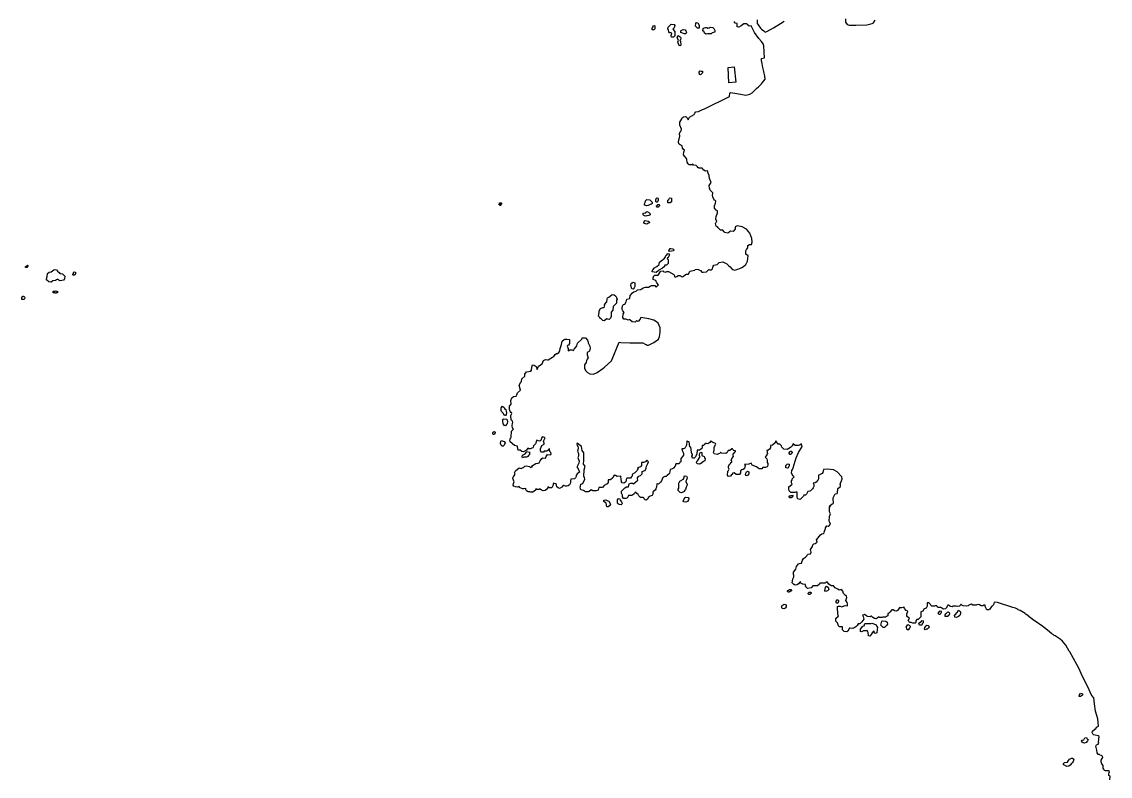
# Model space of a CAD drawing. Header units: inches. Extents: x -62624 to 51363, y -122611 to -15713.
# Drawn here: x -22453 to -19343, y -90617 to -88462 of the extents above; entities that cross this region are included whole.
import ezdxf

# ---------------------------------------------------------------- set-up
doc = ezdxf.new("R2010")
doc.units = ezdxf.units.IN
doc.header["$MEASUREMENT"] = 0

msp = doc.modelspace()

# ---------------------------------------------------------------- linework, layer by layer
for points in [[(-19344.6, -90627.2), (-19343.3, -90616.6), (-19347, -90614.7), (-19347.7, -90609.7), (-19348.3, -90608.4), (-19345.8, -90605.9), (-19346.4, -90602.2), (-19356.4, -90601.5), (-19360.1, -90600.3), (-19362, -90596.5), (-19363.3, -90594), (-19363.9, -90586.5), (-19367, -90581.5), (-19369.5, -90575.9), (-19369.5, -90571.5), (-19367.6, -90568.4), (-19367, -90567.1), (-19364.4, -90563.4), (-19365.7, -90560.3), (-19367.6, -90559), (-19368.2, -90557.7), (-19373.2, -90557.1), (-19374.4, -90555.2), (-19378.2, -90554.6), (-19380.7, -90550.2), (-19381.9, -90542.7), (-19384.4, -90530.8), (-19382.5, -90527.7), (-19377.5, -90525.2), (-19375.6, -90522.7), (-19376.8, -90519.6), (-19374.9, -90503.3), (-19378, -90501.5), (-19386.2, -90499.6), (-19391.2, -90498.9), (-19392.4, -90497.7), (-19394.9, -90492.1), (-19394.3, -90488.3), (-19386.1, -90482.1), (-19384.3, -90481.5), (-19383, -90476.5), (-19376.7, -90474), (-19379.2, -90452.7), (-19385.4, -90430.8), (-19387.8, -90410), (-19389.7, -90392.7), (-19392.2, -90390.8), (-19397.8, -90383.3), (-19405.9, -90363.3), (-19422.1, -90332.6), (-19432.6, -90308.8), (-19438.2, -90299.5), (-19458.8, -90261.3), (-19460.6, -90259.4), (-19470.6, -90242.5), (-19479.3, -90231.2), (-19486.2, -90225.6), (-19500.5, -90216.2), (-19503.7, -90215.5), (-19503.7, -90214.3), (-19510.5, -90209.9), (-19522.8, -90199.8), (-19539.9, -90186.1), (-19544.8, -90183.6), (-19549.1, -90179.7), (-19565.5, -90169.8), (-19565.5, -90168.5), (-19569.8, -90166), (-19582.9, -90154.7), (-19585.4, -90154.1), (-19586, -90152.2), (-19600.4, -90144.1), (-19606.6, -90141.5), (-19606, -90140.9), (-19614.1, -90136.5), (-19621.6, -90134.6), (-19665.3, -90120.8), (-19675.2, -90120.2), (-19675.9, -90123.9), (-19677.2, -90127.6), (-19680.3, -90131.4), (-19682.8, -90132.6), (-19687.2, -90139.5), (-19690.4, -90142), (-19696, -90142), (-19700.3, -90132.6), (-19700.3, -90128.8), (-19704.1, -90128.8), (-19707.8, -90130.7), (-19712.2, -90130.1), (-19717.2, -90127.5), (-19718.4, -90126.3), (-19724.7, -90127.5), (-19726.6, -90128.8), (-19735.9, -90128.1), (-19740.9, -90125.6), (-19747.8, -90128.7), (-19749.1, -90130), (-19752.8, -90131.2), (-19763.4, -90130.6), (-19767.2, -90128.7), (-19770.3, -90125.5), (-19772.2, -90129.3), (-19774.1, -90131.2), (-19775.3, -90131.2), (-19779.7, -90132.4), (-19783.5, -90131.2), (-19792.2, -90131.1), (-19795.3, -90133), (-19799.7, -90132.4), (-19805.9, -90128), (-19807.2, -90128), (-19808.4, -90130.5), (-19812.2, -90136.7), (-19814.1, -90138.6), (-19819.7, -90139.8), (-19824.1, -90137.3), (-19826, -90135.4), (-19834.7, -90135.4), (-19837.8, -90132.9), (-19839.1, -90130.4), (-19843.4, -90130.4), (-19845.9, -90131.6), (-19853.4, -90131), (-19860.3, -90122.9), (-19860.9, -90121.6), (-19866.5, -90122.2), (-19866.6, -90131.6), (-19869.7, -90136.6), (-19872.2, -90138.4), (-19874.7, -90139.1), (-19878.5, -90145.3), (-19884.7, -90147.8), (-19884.7, -90153.4), (-19884.8, -90161.6), (-19891.7, -90169.7), (-19896, -90169.7), (-19898.5, -90173.4), (-19898.5, -90177.8), (-19901, -90180.3), (-19907.3, -90180.3), (-19911.7, -90178.4), (-19917.3, -90177.7), (-19919.2, -90174), (-19919.4, -90173.6), (-19920.4, -90172.1), (-19916.6, -90165.3), (-19919.7, -90163.4), (-19922.2, -90162.1), (-19924.1, -90159), (-19924.1, -90152.7), (-19921.6, -90146.5), (-19923.5, -90144.6), (-19926, -90143.4), (-19931.6, -90137.7), (-19933.4, -90132.7), (-19935.3, -90134.6), (-19939.1, -90135.8), (-19944.7, -90135.8), (-19946.6, -90135.8), (-19946.6, -90137.1), (-19948.5, -90140.2), (-19951.6, -90143.3), (-19955.4, -90145.1), (-19959.7, -90144.5), (-19964, -90142), (-19967.8, -90142), (-19972.8, -90148.2), (-19976.6, -90152), (-19979.1, -90152.6), (-19979.1, -90158.9), (-19982.9, -90160.7), (-19985.3, -90162.6), (-19993.5, -90162.6), (-19994.7, -90163.8), (-20002.2, -90163.2), (-20004.1, -90161.3), (-20009.1, -90165.7), (-20013.5, -90167.5), (-20017.2, -90166.9), (-20021.6, -90163.8), (-20025.3, -90160), (-20027.2, -90160), (-20029.1, -90161.9), (-20036.6, -90161.2), (-20037.9, -90160), (-20039.1, -90160), (-20043.5, -90156.2), (-20045.3, -90154.3), (-20046.6, -90155.6), (-20047.8, -90155.6), (-20050.9, -90157.4), (-20049.1, -90161.2), (-20047.2, -90168.7), (-20052.9, -90176.2), (-20059.1, -90181.8), (-20063.5, -90181.8), (-20066, -90186.1), (-20070.4, -90190.5), (-20075.4, -90193.6), (-20078.5, -90194.9), (-20086, -90194.2), (-20088.5, -90194.2), (-20093.5, -90202.4), (-20096.1, -90204.2), (-20103.6, -90203.6), (-20108.5, -90198.6), (-20108.5, -90194.2), (-20108.5, -90190.4), (-20117.3, -90190.4), (-20119.8, -90187.3), (-20122.9, -90179.1), (-20127.2, -90174.1), (-20127.2, -90167.3), (-20124.7, -90163.5), (-20121.6, -90161.6), (-20119.7, -90158.5), (-20121.6, -90154.2), (-20122.2, -90134.2), (-20122.2, -90132.3), (-20119.6, -90131), (-20114.6, -90131), (-20110.3, -90132.9), (-20103.4, -90130.4), (-20100.9, -90129.2), (-20094, -90130.5), (-20094, -90124.2), (-20094.6, -90121.1), (-20098.4, -90114.8), (-20095.8, -90106.1), (-20096.5, -90102.3), (-20098.3, -90100.4), (-20099.6, -90100.4), (-20105.2, -90095.4), (-20107.7, -90088.6), (-20111.4, -90083.5), (-20113.9, -90084.2), (-20118.3, -90085.4), (-20121.4, -90082.9), (-20129.5, -90079.1), (-20133.9, -90073.5), (-20140.8, -90072.9), (-20147, -90068.5), (-20149.5, -90065.9), (-20152, -90061.6), (-20157.6, -90065.9), (-20163.2, -90065.9), (-20173.3, -90065.9), (-20174.5, -90068.4), (-20180.1, -90072.8), (-20193.3, -90073.4), (-20197.6, -90079), (-20208.3, -90080.8), (-20211.4, -90078.3), (-20212.6, -90077.1), (-20212.6, -90075.8), (-20213.9, -90072.7), (-20214.5, -90068.9), (-20222, -90068.3), (-20227, -90065.1), (-20228.8, -90062), (-20228.8, -90060.8), (-20230.7, -90062.6), (-20234.5, -90067.6), (-20237.6, -90070.1), (-20243.2, -90071.4), (-20246.4, -90069.5), (-20247.6, -90069.5), (-20252.6, -90064.5), (-20251.4, -90060.1), (-20250.7, -90053.2), (-20247.6, -90047.6), (-20247.5, -90043.2), (-20248.8, -90040.7), (-20248.2, -90033.9), (-20241.9, -90025.7), (-20240, -90018.3), (-20233.7, -90010.2), (-20231.2, -90008.9), (-20225, -90008.3), (-20222.5, -90000.2), (-20219.3, -89994.6), (-20214.3, -89990.8), (-20206.8, -89982.7), (-20199.3, -89981.5), (-20198, -89977.1), (-20199.3, -89969), (-20193.6, -89960.8), (-20193, -89955.9), (-20190.5, -89953.4), (-20186.7, -89952.1), (-20181.1, -89948.4), (-20182.3, -89941.5), (-20171, -89927.8), (-20167.3, -89924.7), (-20162.3, -89924), (-20161, -89922.2), (-20161.7, -89920.9), (-20160.4, -89919.7), (-20156.6, -89909), (-20156.6, -89907.8), (-20152.9, -89902.2), (-20149.7, -89902.8), (-20147.3, -89902.8), (-20142.9, -89896.6), (-20144.1, -89892.2), (-20146.6, -89888.4), (-20145.9, -89874.7), (-20142.2, -89867.2), (-20145.9, -89861.6), (-20145.3, -89849.1), (-20144, -89846.6), (-20145.3, -89845.3), (-20144.6, -89844.1), (-20144, -89845.9), (-20142.8, -89845.3), (-20143.4, -89843.4), (-20137.7, -89839.1), (-20135.2, -89837.8), (-20134, -89836), (-20135.2, -89826.6), (-20135.2, -89821.6), (-20129.5, -89810.3), (-20123.9, -89809.1), (-20122.7, -89807.2), (-20122, -89795.3), (-20113.9, -89789.1), (-20113.9, -89785.4), (-20115.1, -89782.9), (-20114.5, -89779.7), (-20110.9, -89773.6), (-20108.8, -89767.9), (-20110.7, -89761.6), (-20123.2, -89747.2), (-20134.4, -89742.2), (-20151.3, -89739.7), (-20162.5, -89740.9), (-20164.4, -89749), (-20166.3, -89752.1), (-20171.9, -89755.2), (-20176.9, -89757.1), (-20176.9, -89767.1), (-20178.8, -89770.8), (-20183.2, -89777.1), (-20186.3, -89779), (-20192, -89779.6), (-20190.1, -89783.3), (-20190.7, -89789.6), (-20192.6, -89793.3), (-20193.9, -89795.8), (-20199.5, -89801.4), (-20202, -89802.7), (-20207.6, -89803.3), (-20211.4, -89811.4), (-20214.5, -89813.9), (-20218.9, -89814.5), (-20220.2, -89817), (-20227.1, -89824.5), (-20229.6, -89826.4), (-20236.4, -89824.5), (-20238.3, -89820.7), (-20237.7, -89812.6), (-20237.7, -89806.3), (-20238.9, -89804.5), (-20244.5, -89806.3), (-20256.4, -89806.3), (-20260.8, -89801.9), (-20262, -89796.3), (-20261.4, -89790.7), (-20258.2, -89787.6), (-20252.6, -89782.5), (-20254.5, -89778.8), (-20253.8, -89772.6), (-20251.9, -89771.3), (-20251.9, -89767.6), (-20246.3, -89761.9), (-20249.4, -89759.4), (-20254.4, -89751.3), (-20253.1, -89743.8), (-20251.4, -89741), (-20249.4, -89735.7), (-20240.5, -89707), (-20234.3, -89692.6), (-20223.4, -89674.8), (-20225.7, -89667.1), (-20230.5, -89671.3), (-20234.2, -89672.6), (-20243.6, -89672), (-20249.2, -89667.6), (-20250.5, -89668.8), (-20250.5, -89670.1), (-20252.4, -89673.2), (-20256.7, -89677.5), (-20266.7, -89683.8), (-20276.1, -89683.1), (-20281.7, -89676.9), (-20282.4, -89673.1), (-20287.3, -89668.1), (-20291.7, -89668.1), (-20298.6, -89659.3), (-20299.8, -89660.6), (-20301.1, -89664.3), (-20308, -89671.2), (-20313.6, -89671.8), (-20314.2, -89679.3), (-20316.7, -89682.4), (-20321.7, -89686.1), (-20324.2, -89686.8), (-20323, -89696.2), (-20324.3, -89697.4), (-20324.3, -89698.7), (-20326.2, -89701.8), (-20329.3, -89705.5), (-20324.9, -89709.9), (-20323.7, -89714.2), (-20323.7, -89721.1), (-20321.2, -89723.7), (-20321.8, -89729.3), (-20323.7, -89733), (-20328.7, -89735.5), (-20336.2, -89735.5), (-20338.7, -89739.2), (-20346.2, -89739.2), (-20349.4, -89736.7), (-20353.7, -89732.9), (-20366.2, -89728.5), (-20369.3, -89722.3), (-20373.7, -89724.8), (-20375.6, -89726), (-20388.1, -89726.6), (-20386.8, -89729.1), (-20388.1, -89737.9), (-20391.9, -89741), (-20395.6, -89742.2), (-20399.4, -89744.7), (-20399.4, -89750.3), (-20402.5, -89755.3), (-20412.5, -89755.3), (-20417.5, -89750.3), (-20422.5, -89750.9), (-20423.1, -89754.1), (-20426.3, -89757.2), (-20428.1, -89759.6), (-20433.8, -89760.9), (-20436.9, -89757.1), (-20436.2, -89745.9), (-20434.4, -89744), (-20432.5, -89740.3), (-20434.3, -89735.9), (-20433.7, -89731.5), (-20429.9, -89724.6), (-20427.4, -89722.8), (-20428.1, -89720.9), (-20424.9, -89720.3), (-20424.9, -89717.2), (-20426.2, -89714.7), (-20424.9, -89709), (-20419.3, -89703.4), (-20421.1, -89699.7), (-20421.1, -89696.6), (-20413.6, -89689.1), (-20414.2, -89687.8), (-20418.6, -89686.6), (-20421.7, -89684), (-20422.4, -89681.5), (-20424.2, -89682.2), (-20429.9, -89686.5), (-20434.9, -89686.5), (-20437.4, -89692.1), (-20441.7, -89695.3), (-20453.6, -89694), (-20456.7, -89691.5), (-20459.2, -89694.6), (-20463, -89695.8), (-20466.8, -89697.7), (-20474.9, -89696.4), (-20476.7, -89692), (-20476.1, -89688.3), (-20474.9, -89687.1), (-20474.8, -89681.4), (-20474.8, -89677), (-20469.8, -89668.3), (-20471, -89666.4), (-20473.5, -89665.8), (-20478.5, -89663.9), (-20481.7, -89661.4), (-20484.1, -89658.9), (-20487.3, -89663.9), (-20492.9, -89667), (-20497.3, -89666.4), (-20498.6, -89666.4), (-20502.3, -89669.5), (-20505.4, -89672), (-20509.2, -89672), (-20509.2, -89678.2), (-20510.5, -89679.5), (-20510.5, -89680.7), (-20513.6, -89683.8), (-20516.7, -89685.7), (-20523.6, -89685.7), (-20524.2, -89695.7), (-20528.6, -89705), (-20532.4, -89708.8), (-20537.4, -89708.8), (-20538.6, -89702.5), (-20536.7, -89699.4), (-20537.3, -89696.9), (-20538.6, -89695.6), (-20539.8, -89691.3), (-20541.7, -89676.9), (-20544.8, -89676.3), (-20546, -89661.9), (-20549.8, -89660.6), (-20552.3, -89659.4), (-20553.5, -89659.4), (-20554.1, -89671.3), (-20557.9, -89678.7), (-20558.5, -89680), (-20562.3, -89681.9), (-20567.3, -89681.9), (-20566.7, -89686.2), (-20562.9, -89693.7), (-20563, -89700.6), (-20564.2, -89701.8), (-20564.2, -89703.1), (-20569.2, -89708.1), (-20570.5, -89709.3), (-20570.5, -89718.7), (-20573, -89721.2), (-20575.5, -89724.3), (-20583.6, -89724.3), (-20584.9, -89724.3), (-20586.8, -89731.1), (-20591.2, -89736.8), (-20594.3, -89739.3), (-20600.5, -89740.5), (-20603.1, -89752.4), (-20610.6, -89759.2), (-20612.5, -89760.5), (-20616.2, -89760.5), (-20621.8, -89763.6), (-20625.6, -89773.6), (-20628.1, -89776.7), (-20633.8, -89782.3), (-20637.5, -89781.7), (-20638.8, -89781.7), (-20639.4, -89791.1), (-20641.9, -89795.4), (-20641.9, -89796.7), (-20643.8, -89799.8), (-20648.8, -89802.9), (-20650.1, -89805.4), (-20650.7, -89811.6), (-20652.6, -89814.8), (-20657.6, -89817.3), (-20663.2, -89820.4), (-20664.5, -89824.7), (-20668.9, -89828.5), (-20672.6, -89827.9), (-20675.1, -89824.7), (-20675.7, -89822.2), (-20677.6, -89821), (-20685.7, -89821), (-20690.7, -89815.9), (-20692.6, -89812.2), (-20695.7, -89809.7), (-20698.8, -89805.9), (-20700.7, -89806.5), (-20704.2, -89810.7), (-20704.4, -89810.9), (-20710.7, -89814.6), (-20719.5, -89814.6), (-20722, -89819), (-20722, -89820.2), (-20724.5, -89822.7), (-20727, -89824), (-20733.9, -89823.3), (-20737, -89819), (-20737, -89813.9), (-20740.1, -89808.3), (-20739.4, -89802.7), (-20730, -89792.7), (-20725.6, -89790.2), (-20720, -89790.2), (-20717.5, -89782.1), (-20717.5, -89781.5), (-20713.1, -89779.6), (-20708.1, -89780.3), (-20705.6, -89781.5), (-20698.1, -89775.3), (-20693.1, -89771.5), (-20693.7, -89767.8), (-20693.7, -89764.7), (-20690.6, -89760.3), (-20685.6, -89758.4), (-20681.2, -89753.5), (-20680.6, -89746.6), (-20673, -89743.5), (-20671.8, -89743.5), (-20669.3, -89737.2), (-20668.6, -89731), (-20664.3, -89724.1), (-20663, -89719.1), (-20667.4, -89714.1), (-20671.1, -89718.5), (-20676.7, -89721), (-20682.4, -89720.9), (-20683, -89729.7), (-20685.5, -89732.8), (-20694.3, -89735.9), (-20692.4, -89738.4), (-20695.6, -89744.7), (-20701.8, -89750.3), (-20708.1, -89754), (-20709.3, -89755.9), (-20709.3, -89759.6), (-20711.8, -89762.8), (-20714.4, -89765.2), (-20725, -89765.8), (-20726.2, -89769), (-20726.9, -89773.3), (-20728.8, -89777.1), (-20733.1, -89779.6), (-20737.5, -89778.9), (-20740, -89775.8), (-20740.6, -89767.1), (-20741.8, -89762.1), (-20740.6, -89761.4), (-20742.4, -89759.5), (-20751.8, -89760.8), (-20756.8, -89758.3), (-20758.1, -89758.3), (-20760.6, -89757), (-20762.5, -89760.1), (-20765, -89764.5), (-20771.2, -89770.7), (-20778.1, -89770.7), (-20778.1, -89778.2), (-20780.6, -89781.3), (-20781.9, -89782.6), (-20783.1, -89782.6), (-20789.4, -89786.3), (-20794.4, -89791.9), (-20805, -89792.6), (-20806.9, -89799.4), (-20811.9, -89801.9), (-20821.3, -89801.9), (-20826.9, -89798.8), (-20831.9, -89803.7), (-20835.1, -89805), (-20842.5, -89804.3), (-20848.8, -89801.2), (-20855, -89799.3), (-20856.9, -89796.8), (-20856.9, -89795.5), (-20858.1, -89791.2), (-20856.9, -89788.7), (-20856.3, -89783), (-20850.6, -89781.2), (-20845, -89768.1), (-20845.6, -89764.3), (-20847.4, -89759.9), (-20846.1, -89741.8), (-20843.6, -89731.2), (-20848, -89725.6), (-20847.3, -89713.7), (-20847.3, -89703.7), (-20847.3, -89696.2), (-20847.3, -89693), (-20852.3, -89686.2), (-20853.5, -89681.2), (-20854.1, -89674.9), (-20866.6, -89665.5), (-20867.9, -89668), (-20866.6, -89672.4), (-20864.8, -89675.5), (-20863.5, -89679.3), (-20864.1, -89685.5), (-20865.4, -89688), (-20864.8, -89691.1), (-20862.3, -89694.9), (-20862.3, -89696.1), (-20862.3, -89702.4), (-20864.8, -89706.7), (-20862.9, -89711.8), (-20861.1, -89716.8), (-20861.7, -89723), (-20863.6, -89726.8), (-20866.8, -89732.4), (-20866.1, -89734.9), (-20863.6, -89738.6), (-20862.4, -89740.5), (-20859.9, -89748), (-20865.5, -89752.4), (-20869.3, -89756.7), (-20869.3, -89760.5), (-20871.2, -89764.3), (-20874.3, -89767.4), (-20884.3, -89768), (-20885.6, -89773), (-20885.6, -89779.2), (-20888.7, -89784.8), (-20891.9, -89787.3), (-20895.6, -89788.6), (-20900, -89788.6), (-20905, -89786.7), (-20906.9, -89786.7), (-20910, -89791.7), (-20916.9, -89794.8), (-20920.6, -89793.5), (-20924.4, -89790.4), (-20925.6, -89786), (-20925.6, -89784.1), (-20928.1, -89782.2), (-20931.8, -89781), (-20933.7, -89779.7), (-20935, -89782.8), (-20935.6, -89787.9), (-20938.7, -89792.9), (-20946.2, -89792.8), (-20950, -89790.3), (-20951.2, -89794.1), (-20953.8, -89797.8), (-20958.1, -89800.9), (-20963.8, -89802.2), (-20968.8, -89799.7), (-20971.9, -89796.5), (-20972.5, -89795.3), (-20975, -89797.8), (-20981.3, -89797.7), (-20985, -89795.2), (-20985.6, -89800.2), (-20993.1, -89805.2), (-20995.6, -89805.8), (-21000, -89805.8), (-21001.9, -89804.6), (-21006.3, -89804.6), (-21011.3, -89802.1), (-21013.1, -89798.3), (-21013.1, -89795.2), (-21018.7, -89796.4), (-21023.1, -89796.4), (-21031.2, -89792.6), (-21032.5, -89788.9), (-21037.5, -89791.4), (-21042.5, -89790.7), (-21047.5, -89788.2), (-21049.3, -89785.1), (-21048.7, -89780.7), (-21046.8, -89776.3), (-21050.5, -89766.3), (-21049.3, -89762.6), (-21046.5, -89758.6), (-21043.6, -89754.5), (-21045.5, -89750.1), (-21042.4, -89744.5), (-21032.4, -89736.4), (-21026.1, -89737.6), (-21018.6, -89733.9), (-21016.1, -89731.4), (-21011.1, -89730.2), (-21003, -89732.1), (-20999.9, -89735.2), (-20996.7, -89733.3), (-20994.2, -89732.7), (-20996.7, -89730.8), (-20984.8, -89723.4), (-20979.2, -89722.7), (-20977.9, -89724), (-20977.3, -89722.8), (-20974.8, -89721.5), (-20972.9, -89717.8), (-20972.3, -89715.9), (-20967.9, -89709.6), (-20964.8, -89707.2), (-20957.3, -89708.4), (-20955.4, -89703.4), (-20951, -89698.4), (-20942.9, -89698.5), (-20941, -89696.6), (-20941.6, -89692.2), (-20944.8, -89689.7), (-20945.4, -89682.2), (-20946.6, -89682.2), (-20950.4, -89686.5), (-20952.9, -89688.4), (-20960.4, -89688.4), (-20962.9, -89690.9), (-20968.5, -89690.9), (-20971.6, -89687.1), (-20971.6, -89681.5), (-20967.2, -89672.1), (-20960.3, -89668.4), (-20960.3, -89665.3), (-20962.8, -89659.6), (-20957.8, -89650.3), (-20964.7, -89647.1), (-20967.2, -89649.6), (-20970.3, -89657.7), (-20972.8, -89659.6), (-20977.8, -89659), (-20981.6, -89657.1), (-20983.4, -89660.8), (-20984.7, -89665.2), (-20985.9, -89667.7), (-20991, -89673.3), (-20992.2, -89677.1), (-20993.5, -89679), (-21000.4, -89682.1), (-21004.7, -89681.4), (-21007.2, -89680.2), (-21009.1, -89682.6), (-21011, -89685.2), (-21019.7, -89690.1), (-21024.7, -89689.5), (-21029.7, -89685.7), (-21034.7, -89685.1), (-21036.6, -89675.7), (-21036.6, -89674.5), (-21045.9, -89672.6), (-21057.8, -89661.9), (-21059, -89659.4), (-21058.4, -89654.4), (-21055.9, -89649.4), (-21054.6, -89648.2), (-21054, -89631.3), (-21048.3, -89625.1), (-21050.8, -89621.3), (-21052.1, -89615.7), (-21051.4, -89608.8), (-21050.2, -89606.3), (-21050.8, -89602.6), (-21055.2, -89598.8), (-21056.4, -89586.9), (-21053.2, -89580.7), (-21054.5, -89577.6), (-21056.3, -89577.5), (-21058.2, -89575), (-21060.1, -89569.4), (-21060, -89560), (-21055, -89554.4), (-21056.3, -89543.2), (-21053.1, -89536.3), (-21048.1, -89531.9), (-21046.1, -89531.8), (-21040.6, -89531.3), (-21038.7, -89527.6), (-21036.8, -89522), (-21028.7, -89513.9), (-21032.4, -89500.1), (-21028, -89493.2), (-21025.5, -89489.5), (-21024.2, -89482), (-21016.1, -89474.5), (-21016.1, -89468.3), (-21011.7, -89462), (-20998.6, -89460.2), (-20996.7, -89457), (-20996, -89448.3), (-20994.2, -89442), (-20989.2, -89442.7), (-20983.5, -89446.4), (-20980.4, -89454.6), (-20978.6, -89450.8), (-20976.7, -89445.2), (-20966.6, -89439), (-20962.3, -89429.6), (-20957.3, -89426.5), (-20951.6, -89427.8), (-20949.8, -89427.8), (-20937.3, -89419.7), (-20933.5, -89417.8), (-20929.8, -89412.2), (-20926, -89409.7), (-20922.9, -89409.7), (-20918.5, -89406.6), (-20917.2, -89404.1), (-20916, -89401.6), (-20915.3, -89394.7), (-20913.4, -89389.1), (-20910.9, -89383.5), (-20909.7, -89374.1), (-20904, -89369.2), (-20900.3, -89368.5), (-20895.9, -89368.5), (-20888.4, -89369.8), (-20888.4, -89380.4), (-20891.6, -89385.4), (-20894.1, -89386.7), (-20895.3, -89388.5), (-20892.2, -89395.4), (-20892.2, -89400.4), (-20892.2, -89401.6), (-20889.7, -89401), (-20887.2, -89399.2), (-20880.4, -89399.2), (-20876.6, -89400.4), (-20875.3, -89396.7), (-20869.7, -89390.4), (-20867.8, -89387.3), (-20865.3, -89379.8), (-20853.4, -89368.6), (-20852.1, -89364.9), (-20842.2, -89364.9), (-20836.6, -89371.2), (-20835.3, -89376.8), (-20835.3, -89378.7), (-20830.3, -89388), (-20829.1, -89394.3), (-20831, -89403), (-20837.9, -89406.8), (-20837.9, -89413), (-20835.4, -89421.8), (-20837.9, -89425.5), (-20839.8, -89429.3), (-20841.1, -89434.9), (-20845.5, -89442.1), (-20845.5, -89452.4), (-20841.7, -89458.7), (-20837.4, -89463.7), (-20829.9, -89467.5), (-20819.9, -89468.1), (-20809.6, -89464.1), (-20793.6, -89452.5), (-20788.1, -89448.5), (-20768.3, -89430.3), (-20746.7, -89377), (-20741.4, -89377.8), (-20716.4, -89379), (-20678.5, -89379.1), (-20672.2, -89382.8), (-20669.1, -89384.1), (-20666.8, -89385.4), (-20662.2, -89385.4), (-20647.2, -89377.9), (-20634.1, -89368.5), (-20631.5, -89360.9), (-20629, -89349.8), (-20629, -89336), (-20635.2, -89322.9), (-20640.2, -89318.5), (-20647.7, -89314.1), (-20662.1, -89310.3), (-20684.8, -89306.1), (-20686.4, -89311.6), (-20692.1, -89317.8), (-20695.8, -89316.5), (-20697.1, -89316.5), (-20700.8, -89320.2), (-20708.9, -89319), (-20714.6, -89314.6), (-20716.4, -89312.1), (-20719.6, -89313.9), (-20727.7, -89311.4), (-20732.7, -89310.8), (-20735.8, -89306.4), (-20735.1, -89297), (-20732.6, -89292.6), (-20736.4, -89287.6), (-20738.2, -89283.9), (-20738.2, -89277.6), (-20736.3, -89271.4), (-20734.5, -89269.5), (-20730.1, -89268.3), (-20726.9, -89262), (-20724.4, -89253.9), (-20716.3, -89252.1), (-20715, -89243.9), (-20708.8, -89235.8), (-20704.4, -89232.7), (-20698.1, -89230.9), (-20693.7, -89227.1), (-20685, -89226.5), (-20678.1, -89222.1), (-20671.2, -89220.3), (-20662.5, -89220.3), (-20658.1, -89216.6), (-20654.3, -89214.7), (-20644.3, -89215.4), (-20641.2, -89219.7), (-20633.7, -89212.9), (-20638.7, -89207.8), (-20640.6, -89204.1), (-20641.8, -89201), (-20644.3, -89200.3), (-20649.3, -89197.8), (-20649.3, -89192.8), (-20647.4, -89187.8), (-20644.3, -89185.3), (-20635.5, -89185.4), (-20628, -89175.4), (-20627.4, -89174.1), (-20621.1, -89173.5), (-20620.5, -89174.8), (-20614.2, -89177.3), (-20610.5, -89174.8), (-20605.5, -89175.4), (-20590.5, -89183.6), (-20588.6, -89187.3), (-20588, -89189.8), (-20586.2, -89191.7), (-20581.8, -89189.2), (-20578, -89186.1), (-20573, -89186.1), (-20569.3, -89188), (-20566.2, -89190.5), (-20563.7, -89189.3), (-20557.4, -89183.7), (-20554.3, -89182.4), (-20548, -89182.5), (-20544.3, -89173.7), (-20530.5, -89171.2), (-20529.3, -89169.3), (-20519.9, -89168.7), (-20519.3, -89170.6), (-20514.3, -89172.5), (-20510.5, -89176.9), (-20506.8, -89176.9), (-20496.8, -89176.3), (-20490.5, -89169.4), (-20488, -89170.1), (-20482.4, -89170.1), (-20479.9, -89167.6), (-20479.3, -89162.6), (-20477.4, -89159.5), (-20476.1, -89157), (-20466.1, -89155.1), (-20460.5, -89148.9), (-20449.9, -89147), (-20439.3, -89152.7), (-20433.7, -89158.3), (-20429.3, -89162.1), (-20424.9, -89167.1), (-20421.8, -89169.6), (-20416.8, -89170.9), (-20409.9, -89169.6), (-20399.3, -89165.3), (-20396.2, -89164), (-20391.2, -89160.9), (-20384.9, -89155.3), (-20379.9, -89145.3), (-20378, -89130.3), (-20384.2, -89125.9), (-20384.2, -89116), (-20382.3, -89112.2), (-20379.2, -89107.2), (-20379.1, -89101), (-20374.2, -89097.9), (-20368.6, -89098.1), (-20366.6, -89091), (-20367.2, -89081), (-20373.4, -89066), (-20382.8, -89054.1), (-20395.3, -89047.2), (-20409, -89044.6), (-20411.5, -89045.2), (-20414.6, -89047.8), (-20414.6, -89052.7), (-20418.4, -89059), (-20420.9, -89060.9), (-20428.4, -89059.6), (-20431.5, -89061.5), (-20432.8, -89064), (-20435.9, -89065.8), (-20444.1, -89063.3), (-20446.5, -89061.4), (-20450.3, -89057), (-20457.1, -89057), (-20463.4, -89050.1), (-20465.9, -89047), (-20469.6, -89045.1), (-20470.9, -89037.6), (-20469.6, -89034.5), (-20467.7, -89032), (-20470.2, -89025.1), (-20469.6, -89018.2), (-20465.8, -89007.6), (-20465.8, -89001.4), (-20469.5, -89000.1), (-20473.9, -88993.8), (-20473.9, -88987), (-20471.4, -88980.1), (-20470.1, -88974.5), (-20472, -88972.6), (-20473.8, -88972), (-20478.8, -88961.9), (-20480, -88957.6), (-20478.8, -88950.7), (-20481.3, -88947.6), (-20486.3, -88942.5), (-20488.1, -88936.9), (-20489.4, -88929.4), (-20485.6, -88923.2), (-20483.7, -88920.7), (-20488.7, -88909.4), (-20489.3, -88900.7), (-20492.4, -88894.4), (-20493.6, -88887.5), (-20499.9, -88888.8), (-20504.9, -88885.6), (-20509.2, -88880), (-20513.6, -88880), (-20518, -88880), (-20519.2, -88878.7), (-20520.5, -88878.7), (-20523, -88876.2), (-20524.2, -88873.7), (-20526.7, -88871.8), (-20533.6, -88871.2), (-20536.1, -88868.7), (-20539.2, -88870.5), (-20546.1, -88869.9), (-20549.2, -88867.4), (-20551.7, -88863), (-20553.5, -88855.5), (-20554.1, -88851.8), (-20562.3, -88841.8), (-20561.6, -88834.3), (-20559.7, -88828), (-20563.5, -88825.5), (-20565.3, -88822.4), (-20566.5, -88816.1), (-20572.2, -88813), (-20574.7, -88811.7), (-20576.5, -88806.7), (-20575.9, -88798), (-20574.6, -88796.7), (-20572.8, -88788), (-20574, -88781.7), (-20572.1, -88776.1), (-20569.6, -88773), (-20568.3, -88768.6), (-20572.7, -88757.4), (-20572.7, -88748.6), (-20567.6, -88738.6), (-20565.7, -88734.9), (-20562.6, -88733.6), (-20557.6, -88732.4), (-20555.1, -88733.6), (-20552.6, -88736.1), (-20548.9, -88741.8), (-20545.1, -88734.3), (-20532.6, -88726.2), (-20530.1, -88722.4), (-20527.6, -88719.3), (-20520.1, -88717.5), (-20515.6, -88716.3), (-20508.8, -88712.7), (-20502.6, -88710.6), (-20431.3, -88675.2), (-20430.6, -88665.1), (-20428.1, -88663.9), (-20410.6, -88666.5), (-20384.4, -88670.9), (-20373.2, -88668.4), (-20366.3, -88664.7), (-20353, -88651.4), (-20348.7, -88647.4), (-20344.7, -88643.5), (-20340.1, -88638.6), (-20336.8, -88634.7), (-20329, -88625.5), (-20330.5, -88616.9), (-20333.5, -88604.1), (-20335.5, -88592.7), (-20338.1, -88581.2), (-20339.8, -88572), (-20340.2, -88566.3), (-20331.2, -88564.5), (-20332.9, -88530.4), (-20334.7, -88524.8), (-20339.7, -88517.8), (-20347.2, -88509.1), (-20359.6, -88492.2), (-20369.6, -88472.8), (-20375, -88473.9), (-20380.8, -88469), (-20382.1, -88467.1), (-20390.2, -88467.7), (-20398.3, -88473.3), (-20404.6, -88477.1), (-20409, -88476.5), (-20409.6, -88466.4), (-20415.2, -88465.2), (-20418.3, -88460.8)], [(-20652.6, -88484.6), (-20652.6, -88480.3), (-20649.5, -88475.9), (-20648.9, -88472.8), (-20647.6, -88472.1), (-20644.5, -88473.4), (-20644.5, -88481.5), (-20647.6, -88484.7), (-20652.6, -88484.6)], [(-20607, -88481.6), (-20606.4, -88476.6), (-20597.6, -88468.5), (-20589.5, -88469.8), (-20587.6, -88472.3), (-20589.5, -88478.5), (-20592, -88481.6), (-20593.3, -88482.9), (-20587.7, -88489.2), (-20587.7, -88501.7), (-20591.4, -88506), (-20596.5, -88506), (-20598.3, -88500.4), (-20596.4, -88495.4), (-20598.3, -88493.5), (-20602.7, -88492.9), (-20604.5, -88490.4), (-20605.2, -88484.8), (-20607, -88481.6)], [(-20570.2, -88492.3), (-20570.2, -88487.9), (-20568.9, -88486.7), (-20565.8, -88484.2), (-20563.9, -88483.6), (-20557.7, -88484.9), (-20555.8, -88487.4), (-20555.2, -88489.2), (-20553.9, -88491.1), (-20556.4, -88496.1), (-20560.2, -88496.1), (-20570.2, -88492.3)], [(-20528.3, -88473.7), (-20527.6, -88466.2), (-20525.1, -88463.7), (-20522, -88464.9), (-20517.6, -88471.2), (-20518.3, -88479.9), (-20522.7, -88479.9), (-20528.3, -88473.7)], [(-20507.1, -88487.5), (-20506.4, -88481.2), (-20503.9, -88478.7), (-20499.6, -88478.1), (-20495.8, -88478.1), (-20492.7, -88479.4), (-20489, -88478.8), (-20486.4, -88476.9), (-20478.9, -88478.1), (-20475.8, -88480.7), (-20472.7, -88486.3), (-20473.4, -88491.3), (-20480.9, -88493.1), (-20484, -88495.6), (-20494, -88495.6), (-20497.7, -88496.9), (-20502.7, -88494.4), (-20504, -88490), (-20507.1, -88487.5)], [(-20352, -88455.9), (-20352.1, -88466.6), (-20349.7, -88470.6), (-20342.6, -88480.2), (-20339.6, -88482.8), (-20333.4, -88487.2), (-20331.5, -88489.8), (-20329.6, -88491.6), (-20324.6, -88489.8), (-20305.9, -88478.9), (-20285.9, -88466.2), (-20275.2, -88459.7)], [(-20099.4, -88453.4), (-20099.7, -88462.8), (-20094.7, -88469), (-20089.7, -88471.5), (-20070.3, -88471.6), (-20039.1, -88470.4), (-20023.5, -88466.7), (-20019.7, -88464.2), (-20014.7, -88456.7)], [(-20580.8, -88507.9), (-20578.9, -88501.7), (-20577.7, -88501.1), (-20574.6, -88502.3), (-20571.5, -88505.4), (-20570.2, -88507.3), (-20570.9, -88513.6), (-20572.7, -88514.8), (-20571.5, -88517.3), (-20570.3, -88528.6), (-20572.2, -88530.4), (-20575.3, -88529.8), (-20577.1, -88524.8), (-20578.4, -88519.8), (-20577.1, -88514.2), (-20580.8, -88507.9)], [(-20518, -88605.6), (-20515.5, -88602.4), (-20514.9, -88601.8), (-20512.4, -88603.1), (-20508.6, -88603.1), (-20508.6, -88607.5), (-20511.1, -88610), (-20513.6, -88613.1), (-20516.8, -88612.4), (-20518, -88605.6)], [(-20435.4, -88592.7), (-20417.5, -88590.4), (-20413.5, -88634.1), (-20432.8, -88635.9), (-20435.4, -88592.7)], [(-21090.6, -88982.4), (-21089.3, -88982.4), (-21088.7, -88981.8), (-21088.7, -88979.3), (-21085.6, -88979.3), (-21084.9, -88978.7), (-21083.7, -88979.3), (-21083.1, -88979.9), (-21082.4, -88979.9), (-21082.4, -88982.4), (-21084.3, -88982.4), (-21084.9, -88983.1), (-21084.9, -88985.6), (-21085.6, -88986.2), (-21085.6, -88986.8), (-21087.5, -88986.8), (-21087.4, -88986.2), (-21088.1, -88985.5), (-21086.8, -88985.5), (-21086.2, -88984.9), (-21086.2, -88984.3), (-21085.6, -88983.7), (-21085.6, -88983.1), (-21086.2, -88982.4), (-21088.7, -88982.4), (-21089.3, -88983), (-21088.7, -88983.7), (-21089.9, -88983.7), (-21089.9, -88983), (-21090.6, -88982.4)], [(-20673.8, -88985.3), (-20673.8, -88981.5), (-20671.9, -88977.8), (-20671.3, -88972.7), (-20667.5, -88969), (-20658.8, -88970.3), (-20655, -88974), (-20651.9, -88976.6), (-20651.9, -88980.9), (-20654.4, -88982.8), (-20655.7, -88982.8), (-20661.9, -88985.3), (-20663.2, -88986.5), (-20664.4, -88986.5), (-20668.8, -88987.8), (-20673.8, -88985.3)], [(-20641.9, -88974.7), (-20641.9, -88972.8), (-20641.3, -88972.2), (-20641.3, -88969.1), (-20640.6, -88968.4), (-20640.6, -88966.6), (-20640, -88965.9), (-20640, -88965.3), (-20639.4, -88965.3), (-20638.8, -88964.7), (-20636.3, -88965.3), (-20635.6, -88965.3), (-20635.6, -88966), (-20635, -88966.6), (-20635, -88972.2), (-20635.7, -88972.8), (-20635.7, -88974.1), (-20636.9, -88975.4), (-20636.9, -88976), (-20637.5, -88976), (-20638.2, -88976.6), (-20640, -88976.6), (-20640.7, -88976), (-20641.3, -88976), (-20641.3, -88975.3), (-20641.9, -88974.7)], [(-20607.5, -88978.5), (-20607.5, -88971.7), (-20605, -88969.8), (-20602.5, -88965.4), (-20601.3, -88964.8), (-20596.9, -88966), (-20596.9, -88976.1), (-20600.7, -88979.2), (-20607.5, -88978.5)], [(-20678.2, -89012.8), (-20677.6, -89008.4), (-20670.7, -89007.1), (-20667, -89004), (-20662.6, -89005.3), (-20657.6, -89010.3), (-20658.2, -89013.4), (-20662, -89015.3), (-20667.6, -89015.9), (-20670.1, -89017.2), (-20673.9, -89016.5), (-20676.4, -89015.3), (-20678.2, -89012.8)], [(-20639.4, -88989.7), (-20639.4, -88987.8), (-20638.8, -88987.2), (-20638.8, -88986.6), (-20638.2, -88986.6), (-20636.9, -88985.3), (-20636.9, -88984.7), (-20636.3, -88984.1), (-20635.7, -88984.1), (-20635, -88983.5), (-20632.5, -88984.1), (-20631.9, -88984.1), (-20631.9, -88984.7), (-20631.3, -88985.4), (-20631.3, -88987.2), (-20631.9, -88987.8), (-20631.9, -88988.5), (-20633.8, -88990.3), (-20633.8, -88991), (-20635.1, -88991), (-20635.7, -88991.6), (-20637.6, -88991.6), (-20638.2, -88991), (-20638.8, -88991), (-20638.8, -88990.3), (-20639.4, -88989.7)], [(-20675.8, -89035.3), (-20673.9, -89030.3), (-20672, -89029.7), (-20663.9, -89030.9), (-20660.2, -89034.1), (-20660.8, -89037.2), (-20665.2, -89037.8), (-20667, -89040.3), (-20671.4, -89039), (-20673.9, -89037.8), (-20675.8, -89035.3)], [(-20651.8, -89176), (-20651.7, -89171.6), (-20649.2, -89169.1), (-20645.5, -89164.7), (-20638.6, -89161), (-20631.7, -89154.7), (-20631, -89148.5), (-20622.3, -89141.6), (-20618.5, -89139.8), (-20614.8, -89135.4), (-20612.9, -89129.1), (-20610.4, -89127.3), (-20607.9, -89124.8), (-20606.6, -89123.6), (-20603.5, -89124.8), (-20603.5, -89129.8), (-20606.7, -89134.8), (-20609.2, -89136), (-20606, -89142.3), (-20606.7, -89152.3), (-20611.1, -89156.7), (-20616.1, -89157.3), (-20617.3, -89159.1), (-20617.3, -89160.4), (-20622.3, -89165.4), (-20633.6, -89171), (-20636.1, -89174.1), (-20639.9, -89176.6), (-20641.1, -89177.9), (-20651.8, -89176)], [(-20604.7, -89115.5), (-20603.5, -89113), (-20601, -89109.8), (-20599.1, -89109.2), (-20592.8, -89110.5), (-20590.4, -89113), (-20591, -89116.1), (-20602.9, -89118), (-20604.7, -89115.5)], [(-22443.2, -89163.5), (-22443.2, -89161.6), (-22442.6, -89161), (-22442, -89161), (-22440.7, -89159.7), (-22440.1, -89159.7), (-22438.2, -89157.9), (-22437.6, -89157.9), (-22437, -89157.3), (-22436.4, -89157.9), (-22436.4, -89160.4), (-22437, -89161), (-22437, -89161.6), (-22438.2, -89162.9), (-22438.2, -89163.5), (-22438.9, -89163.5), (-22439.5, -89164.1), (-22442.6, -89164.1), (-22443.2, -89163.5)], [(-22382.7, -89199.3), (-22382.1, -89191.8), (-22380.8, -89189.3), (-22380.2, -89181.2), (-22375.2, -89177.4), (-22369.5, -89176.2), (-22361.4, -89170.6), (-22358.3, -89169.4), (-22353.9, -89170.6), (-22351.4, -89174.4), (-22346.4, -89178.1), (-22344.5, -89180.6), (-22337.1, -89181.9), (-22330.8, -89188.2), (-22331.5, -89196.3), (-22334.6, -89200), (-22343.4, -89201.3), (-22347.1, -89199.4), (-22350.2, -89196.9), (-22354.6, -89199.3), (-22357.1, -89201.2), (-22364.6, -89201.8), (-22369.6, -89205.6), (-22370.2, -89205.6), (-22376.5, -89204.9), (-22382.7, -89199.3)], [(-22307.1, -89184.5), (-22307.1, -89182.6), (-22305.8, -89181.3), (-22305.8, -89180.1), (-22305.2, -89179.5), (-22305.2, -89178.2), (-22303.3, -89176.4), (-22300.2, -89177), (-22299.5, -89177.6), (-22299.5, -89181.4), (-22300.8, -89182.6), (-22300.8, -89183.2), (-22302.1, -89184.5), (-22302.7, -89184.5), (-22303.9, -89185.7), (-22306.4, -89185.7), (-22306.4, -89185.1), (-22307.1, -89184.5)], [(-20713.1, -89215.2), (-20712.4, -89208.9), (-20709.9, -89207.1), (-20708.7, -89207.1), (-20706.8, -89205.8), (-20701.8, -89207.1), (-20701.8, -89218.3), (-20703.7, -89222.1), (-20706.9, -89225.2), (-20710, -89224.6), (-20713.1, -89215.2)], [(-22453.5, -89255.4), (-22453.5, -89249.1), (-22450.3, -89246), (-22449.1, -89245.4), (-22445.9, -89247.2), (-22444.7, -89251.6), (-22446.6, -89255.4), (-22453.5, -89255.4)], [(-22364.7, -89233.7), (-22364, -89233.1), (-22364, -89232.4), (-22362.8, -89231.2), (-22358.4, -89231.2), (-22357.8, -89230.6), (-22354.1, -89231.2), (-22352.8, -89231.2), (-22352.2, -89231.9), (-22350.9, -89231.9), (-22350.9, -89232.5), (-22350.3, -89233.1), (-22350.3, -89233.7), (-22350.9, -89234.4), (-22350.9, -89235), (-22351.6, -89235), (-22352.2, -89235.6), (-22352.8, -89235.6), (-22353.4, -89236.2), (-22354.7, -89236.2), (-22355.3, -89236.8), (-22358.4, -89236.8), (-22359, -89236.2), (-22362.2, -89236.2), (-22362.8, -89235.6), (-22363.4, -89235.6), (-22364.1, -89235), (-22364.1, -89234.3), (-22364.7, -89233.7)], [(-20805.8, -89303.1), (-20803.2, -89291.9), (-20803.2, -89287.5), (-20799.5, -89281.2), (-20793.2, -89278.1), (-20791.3, -89278.2), (-20788.8, -89276.3), (-20789.5, -89275), (-20788.2, -89273.8), (-20788.8, -89272.5), (-20787.6, -89271.3), (-20788.2, -89269.4), (-20781.3, -89261.9), (-20780.7, -89253.8), (-20779.4, -89250.7), (-20776.3, -89248.2), (-20766.9, -89240.7), (-20760.6, -89242), (-20756.3, -89245.7), (-20753.8, -89249.5), (-20752.5, -89254.5), (-20754.4, -89257), (-20754.4, -89265.7), (-20756.9, -89268.8), (-20763.2, -89275.1), (-20764.5, -89285.7), (-20768.9, -89291.3), (-20769.5, -89303.2), (-20771.4, -89308.8), (-20772.7, -89310.7), (-20775.1, -89311.9), (-20778.9, -89311.3), (-20781.4, -89310), (-20788.9, -89315.7), (-20792.7, -89315), (-20797.7, -89310), (-20799.5, -89309.4), (-20802, -89306.9), (-20805.8, -89303.1)], [(-21083.8, -89571.9), (-21083.2, -89564.4), (-21080.1, -89560), (-21075.1, -89563.8), (-21073.8, -89566.3), (-21070.7, -89569.4), (-21070.7, -89570.6), (-21069.5, -89573.8), (-21068.8, -89578.8), (-21068.9, -89583.8), (-21071.4, -89586.9), (-21074.5, -89586.3), (-21078.2, -89579.4), (-21082.6, -89575), (-21083.8, -89571.9)], [(-21080.1, -89598.8), (-21077, -89595.7), (-21067.6, -89596.9), (-21065.2, -89602.6), (-21066.4, -89610), (-21069.6, -89613.2), (-21071.4, -89615.7), (-21074.5, -89615), (-21078.3, -89610), (-21078.9, -89600.6), (-21080.1, -89598.8)], [(-21107.7, -89638.7), (-21107.7, -89636.2), (-21107.1, -89635.5), (-21107.1, -89634.9), (-21105.9, -89633.7), (-21105.8, -89633.1), (-21105.2, -89633.1), (-21104.6, -89632.4), (-21102.1, -89633.1), (-21101.5, -89633.1), (-21101.5, -89633.7), (-21100.8, -89634.3), (-21100.8, -89636.2), (-21101.5, -89636.8), (-21101.5, -89637.4), (-21102.1, -89638.1), (-21102.1, -89638.7), (-21102.7, -89639.3), (-21102.7, -89639.9), (-21103.4, -89639.9), (-21104, -89640.5), (-21105.9, -89640.5), (-21106.5, -89639.9), (-21107.1, -89639.9), (-21107.1, -89639.3), (-21107.7, -89638.7)], [(-21085.3, -89666.8), (-21084.7, -89660), (-21083.4, -89658.1), (-21075.3, -89660.6), (-21072.2, -89665), (-21075.3, -89671.2), (-21077.8, -89674.4), (-21080.9, -89673.7), (-21084.1, -89671.2), (-21085.3, -89666.8)], [(-21024.1, -89704.5), (-21022.3, -89700.1), (-21015.4, -89695.8), (-21011.6, -89690.8), (-21010.4, -89689.5), (-21002.2, -89690.8), (-21002.3, -89693.3), (-21002.9, -89697.7), (-21006, -89700.8), (-21007.9, -89703.3), (-21011.6, -89705.2), (-21018.5, -89705.8), (-21022.3, -89707), (-21024.1, -89704.5)], [(-20525.5, -89721.3), (-20524.9, -89718.2), (-20523, -89716.3), (-20515.5, -89705.7), (-20517.4, -89698.8), (-20516.1, -89695.1), (-20513.6, -89691.3), (-20509.9, -89692.6), (-20509.9, -89698.2), (-20509.9, -89700.7), (-20503.6, -89703.9), (-20503, -89707.6), (-20501.1, -89710.1), (-20501.8, -89716.3), (-20505.5, -89717.6), (-20514.3, -89724.4), (-20515.6, -89724.4), (-20517.4, -89725.7), (-20522.4, -89724.4), (-20525.5, -89721.3)], [(-20260.5, -89695.7), (-20260.5, -89693.8), (-20259.9, -89693.2), (-20259.9, -89692.5), (-20260.5, -89691.9), (-20260.5, -89691.3), (-20259.3, -89690.1), (-20258.6, -89690.1), (-20258, -89689.4), (-20257.4, -89689.4), (-20256.1, -89688.2), (-20254.9, -89688.8), (-20254.3, -89688.8), (-20254.3, -89689.4), (-20253.6, -89690.1), (-20253, -89690.1), (-20253, -89690.7), (-20252.4, -89691.3), (-20252.4, -89693.2), (-20253, -89693.8), (-20253, -89694.4), (-20254.9, -89696.3), (-20254.9, -89696.9), (-20256.1, -89696.9), (-20256.8, -89697.5), (-20258.7, -89697.5), (-20259.3, -89696.9), (-20259.9, -89696.9), (-20259.9, -89696.3), (-20260.5, -89695.7)], [(-20270, -89736.2), (-20270, -89729.4), (-20266.2, -89725.6), (-20263.1, -89724.4), (-20260.6, -89725.6), (-20260.6, -89730.7), (-20263.7, -89735.6), (-20265.6, -89736.9), (-20270, -89736.2)], [(-20578.2, -89801.2), (-20577.6, -89796.8), (-20576.3, -89794.3), (-20576.3, -89788.1), (-20576.3, -89780), (-20573.1, -89774.3), (-20567.5, -89771.2), (-20566.3, -89769.3), (-20563.1, -89768.1), (-20560.6, -89762.5), (-20561.2, -89761.2), (-20559.4, -89759.3), (-20557.5, -89758.7), (-20554.3, -89760), (-20552.5, -89763.7), (-20553.1, -89768.1), (-20554.4, -89769.4), (-20554.4, -89770.6), (-20556.3, -89773.7), (-20556.3, -89776.2), (-20552.5, -89782.5), (-20553.2, -89787.5), (-20555.1, -89791.2), (-20556.9, -89797.5), (-20562.6, -89805), (-20568.2, -89807.5), (-20572.6, -89806.8), (-20578.2, -89801.2)], [(-20385.6, -89754.8), (-20385, -89751), (-20382.5, -89747.2), (-20379.4, -89746), (-20375.6, -89747.3), (-20375.6, -89753.5), (-20380.6, -89758.5), (-20383.8, -89757.9), (-20385.6, -89754.8)], [(-20563.3, -89830.6), (-20558.2, -89820), (-20557, -89819.4), (-20548.9, -89820.6), (-20547.6, -89823.8), (-20548.3, -89827.5), (-20551.4, -89832.5), (-20555.8, -89834.4), (-20561.4, -89833.1), (-20563.3, -89830.6)], [(-20260.8, -89819.4), (-20260.8, -89816.9), (-20260.2, -89816.3), (-20258.9, -89816.3), (-20258.3, -89815.7), (-20256.4, -89815.7), (-20255.8, -89815), (-20253.3, -89815.1), (-20252.7, -89814.4), (-20250.2, -89815.1), (-20250.2, -89816.9), (-20250.8, -89817.6), (-20250.8, -89818.8), (-20251.4, -89818.8), (-20253.3, -89820.7), (-20253.9, -89820.7), (-20254.6, -89821.3), (-20258.9, -89821.3), (-20259.6, -89820.7), (-20260.2, -89820.7), (-20260.2, -89820.1), (-20260.8, -89819.4)], [(-20790.1, -89832.6), (-20790.1, -89828.8), (-20784.5, -89827), (-20778.9, -89830.7), (-20775.8, -89831.4), (-20771.4, -89839.5), (-20773.9, -89844.5), (-20778.3, -89847.6), (-20781.4, -89847), (-20783.9, -89837), (-20790.1, -89832.6)], [(-20750.8, -89837.1), (-20750.8, -89827.7), (-20748.8, -89823.3), (-20744.5, -89824.6), (-20743.2, -89828.3), (-20740.1, -89832.7), (-20738.9, -89835.2), (-20737.6, -89837.1), (-20738.9, -89839.6), (-20740.8, -89841.4), (-20745.8, -89840.8), (-20747, -89839.6), (-20748.3, -89839.6), (-20750.8, -89837.1)], [(-20265.2, -90089.4), (-20265.2, -90087.6), (-20264.5, -90086.9), (-20264.5, -90086.3), (-20263.9, -90086.3), (-20263.3, -90085.7), (-20262.6, -90085.7), (-20262, -90085.1), (-20261.4, -90085.1), (-20260.2, -90083.8), (-20259.5, -90083.8), (-20258.9, -90083.2), (-20255.8, -90083.8), (-20255.2, -90083.8), (-20255.2, -90084.5), (-20254.5, -90085.1), (-20254.5, -90087), (-20255.2, -90087.6), (-20255.2, -90088.2), (-20255.8, -90088.2), (-20256.4, -90088.8), (-20257, -90088.8), (-20257.7, -90089.5), (-20258.3, -90089.4), (-20258.9, -90090.1), (-20259.5, -90090.1), (-20260.2, -90090.7), (-20260.8, -90090.7), (-20261.4, -90091.3), (-20263.3, -90091.3), (-20263.9, -90090.7), (-20264.5, -90090.7), (-20264.5, -90090.1), (-20265.2, -90089.4)], [(-20206.4, -90095.8), (-20206.4, -90093.9), (-20205.8, -90093.3), (-20205.8, -90092.7), (-20205.2, -90092.7), (-20203.9, -90091.5), (-20203.3, -90091.5), (-20202.7, -90090.8), (-20199.5, -90091.5), (-20198.9, -90091.5), (-20198.9, -90092.1), (-20198.3, -90092.7), (-20198.3, -90094.6), (-20198.9, -90095.2), (-20198.9, -90095.8), (-20199.6, -90095.8), (-20201.4, -90097.7), (-20202.1, -90097.1), (-20202.7, -90097.7), (-20204.6, -90097.7), (-20205.2, -90097.1), (-20205.8, -90097.1), (-20205.8, -90096.4), (-20206.4, -90095.8)], [(-20158.9, -90086.6), (-20157, -90077.8), (-20154.5, -90074.1), (-20148.9, -90077.2), (-20147, -90083.4), (-20151.4, -90087.8), (-20157, -90089.1), (-20158.9, -90086.6)], [(-20281.5, -90135.6), (-20281.5, -90130), (-20279.6, -90128.2), (-20276.5, -90127.6), (-20274.6, -90125.7), (-20269, -90127.6), (-20269, -90133.2), (-20271.5, -90136.3), (-20272.8, -90137.5), (-20274, -90137.5), (-20275.9, -90138.8), (-20279.6, -90138.2), (-20281.5, -90135.6)], [(-20126.5, -90121), (-20126.5, -90117.3), (-20125.9, -90116.6), (-20125.9, -90114.1), (-20124.6, -90112.9), (-20121.5, -90113.5), (-20120.8, -90114.1), (-20120.8, -90114.8), (-20120.2, -90115.4), (-20120.2, -90116), (-20119.6, -90116.7), (-20119.6, -90118.5), (-20120.3, -90119.2), (-20120.3, -90120.4), (-20121.5, -90121.7), (-20121.5, -90122.3), (-20122.1, -90122.3), (-20122.7, -90122.9), (-20124.6, -90122.9), (-20125.2, -90122.3), (-20125.9, -90122.3), (-20125.9, -90121.6), (-20126.5, -90121)], [(-19835.4, -90151), (-19829.7, -90144.2), (-19826.6, -90145.4), (-19826.6, -90149.2), (-19828.5, -90152.9), (-19829.7, -90155.4), (-19833.5, -90155.4), (-19835.4, -90151)], [(-19814.8, -90160.5), (-19814.7, -90156.1), (-19812.9, -90153), (-19809.1, -90149.2), (-19807.2, -90147.3), (-19803.5, -90149.2), (-19802.2, -90153), (-19804.8, -90158), (-19807.9, -90161.1), (-19814.8, -90160.5)], [(-19787.9, -90157.4), (-19786.6, -90156.1), (-19780.4, -90149.3), (-19777.2, -90143), (-19774.1, -90144.3), (-19771, -90147.4), (-19771.6, -90152.4), (-19772.9, -90158.1), (-19776.6, -90161.2), (-19780.4, -90162.4), (-19782.9, -90163.7), (-19787.3, -90163), (-19787.9, -90157.4)], [(-20057.3, -90203.7), (-20057.3, -90197.4), (-20050.4, -90188.7), (-20046.6, -90187.5), (-20044.1, -90180.6), (-20026.6, -90180.6), (-20024.8, -90179.4), (-20018.5, -90181.3), (-20012.3, -90184.4), (-20010.4, -90189.4), (-20008.5, -90192.5), (-20009.2, -90197.6), (-20010.5, -90207.5), (-20013.6, -90209.4), (-20017.3, -90208.8), (-20019.2, -90201.3), (-20024.2, -90208.1), (-20024.2, -90209.4), (-20026.1, -90212.5), (-20029.2, -90215.6), (-20030.5, -90216.9), (-20033.6, -90216.2), (-20034.8, -90206.9), (-20037.9, -90200.6), (-20040.4, -90201.9), (-20048.6, -90201.8), (-20053.6, -90204.3), (-20057.3, -90203.7)], [(-19998.5, -90185.1), (-19996, -90174.4), (-19993.5, -90173.2), (-19984.1, -90174.5), (-19981, -90177), (-19979.8, -90182.6), (-19982.3, -90186.3), (-19986.7, -90190.7), (-19988.5, -90192.6), (-19992.3, -90192), (-19996.7, -90187.6), (-19998.5, -90185.1)], [(-19926.1, -90191.5), (-19921.7, -90183.4), (-19917.9, -90185.2), (-19914.8, -90188.4), (-19916.1, -90192.7), (-19918.6, -90195.9), (-19919.2, -90199), (-19923.6, -90199), (-19924.8, -90195.2), (-19926.1, -90191.5)], [(-19889.8, -90180.3), (-19886.7, -90177.2), (-19884.8, -90176.6), (-19880.4, -90172.2), (-19877.9, -90173.4), (-19877.9, -90178.5), (-19881.1, -90181.6), (-19881.7, -90185.3), (-19888.6, -90185.3), (-19889.8, -90180.3)], [(-19874.2, -90196), (-19872.9, -90192.2), (-19869.2, -90187.2), (-19867.3, -90185.4), (-19863.6, -90186.6), (-19861.1, -90190.4), (-19862.3, -90192.9), (-19866.7, -90197.2), (-19868, -90197.2), (-19872.3, -90198.5), (-19874.2, -90196)], [(-19431.6, -90388.9), (-19431.5, -90384.5), (-19429, -90382), (-19428.4, -90380.1), (-19422.2, -90381.4), (-19422.2, -90385.1), (-19427.8, -90389.5), (-19431.6, -90388.9)], [(-19425, -90517), (-19423.7, -90514.5), (-19418.7, -90513.3), (-19415.6, -90507.6), (-19411.2, -90506.4), (-19409.9, -90508.3), (-19409.3, -90510.1), (-19406.8, -90512), (-19408.1, -90516.4), (-19412.5, -90520.8), (-19416.8, -90522.6), (-19420.6, -90522), (-19423.1, -90520.1), (-19425, -90517)], [(-19477.6, -90581.9), (-19476.3, -90579.4), (-19474.4, -90577.5), (-19465.7, -90576.9), (-19462.6, -90571.9), (-19459.4, -90568.2), (-19454.4, -90565.7), (-19450.7, -90565.1), (-19446.9, -90568.2), (-19448.8, -90575.1), (-19451.3, -90578.2), (-19453.8, -90580.7), (-19457.6, -90585.1), (-19461.3, -90588.2), (-19462.6, -90588.2), (-19467, -90589.4), (-19475.7, -90585), (-19477.6, -90581.9)]]:
    msp.add_lwpolyline(points)

doc.saveas('drawing.dxf')
